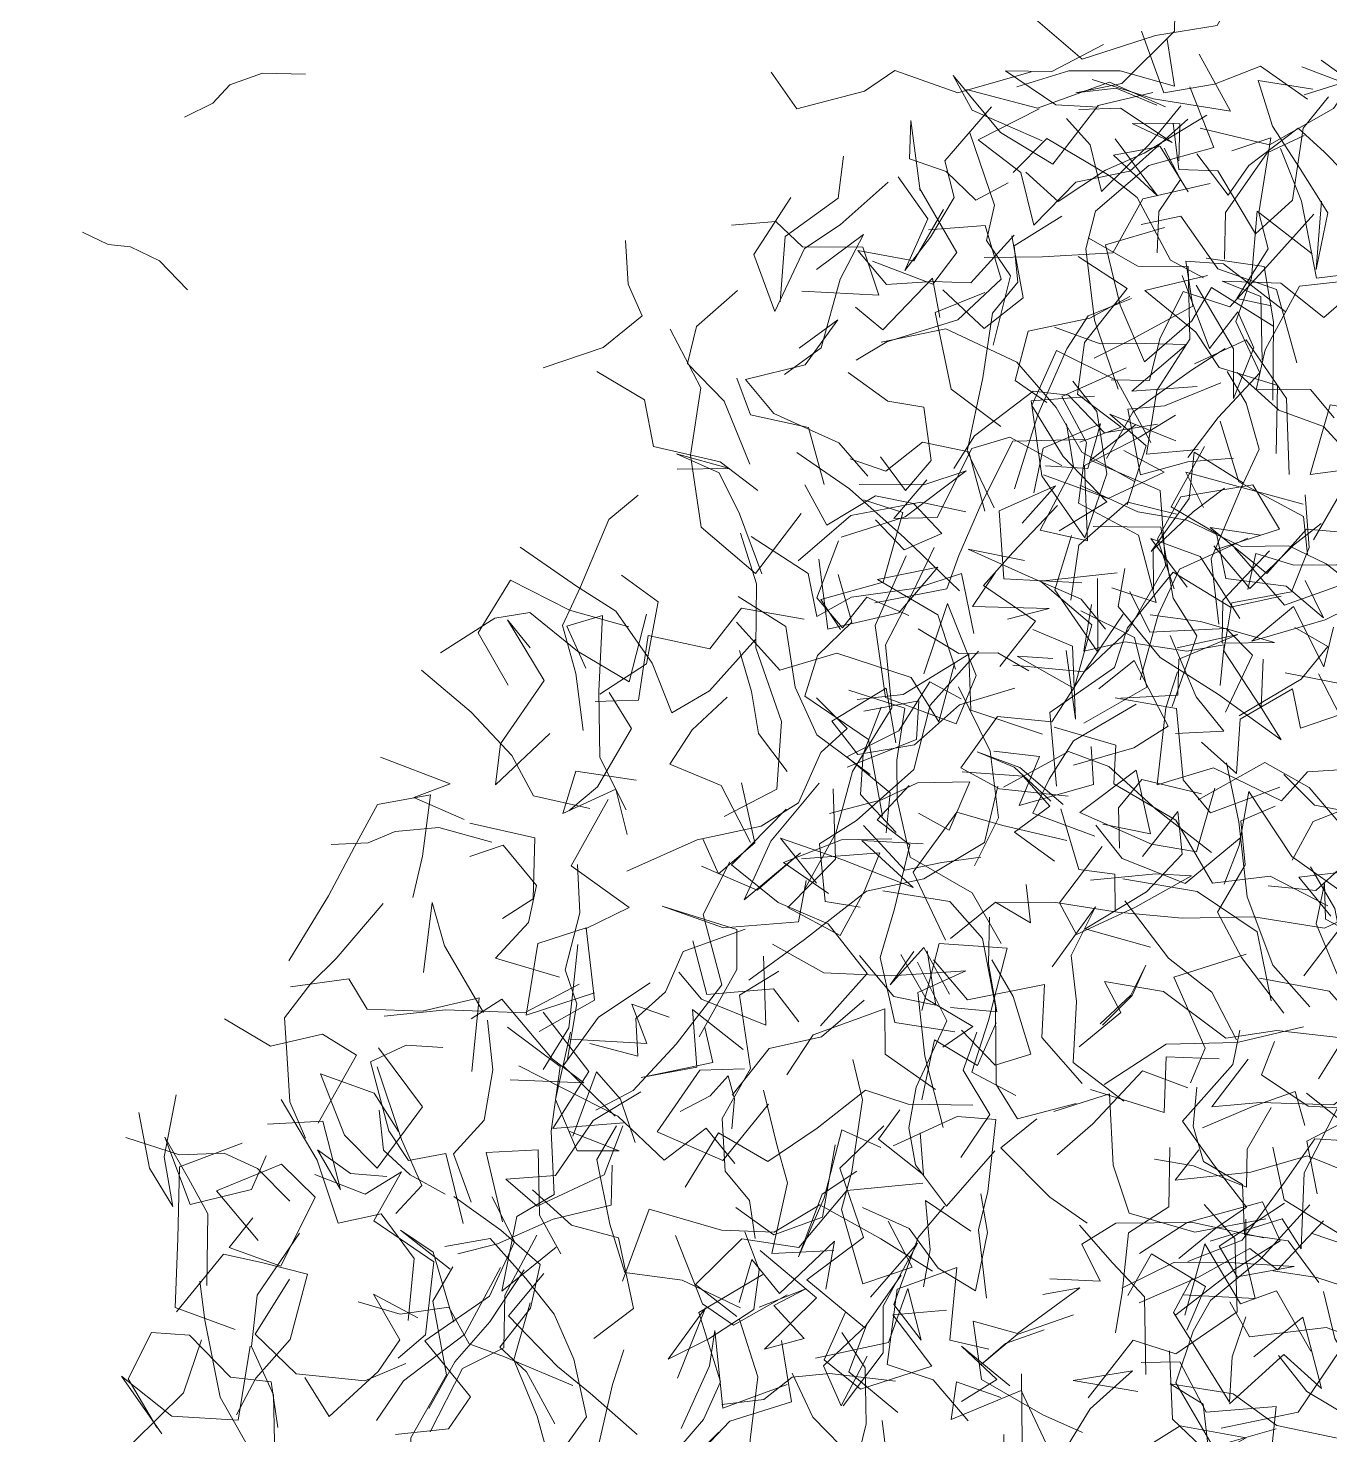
# Model space of a CAD drawing. Header units: metres. Extents: x 0 to 46.1, y -33.1 to 1.9.
# Drawn here: x 2.038 to 2.782, y -1.979 to -1.175 of the extents above; entities that cross this region are included whole.
import ezdxf

# ---------------------------------------------------------------- set-up
doc = ezdxf.new("R2010")
doc.units = ezdxf.units.M
doc.header["$LTSCALE"] = 0.02
doc.layers.add('AB_EXT_COUVRE', color=8, linetype='Continuous', lineweight=9)
doc.layers.add('BLOC_FEUILLAGE', color=7, linetype='Continuous', lineweight=13)
doc.layers.add('ARCHIBOOKS_ARBRE', color=7, linetype='Continuous')

# ---------------------------------------------------------------- blocks, each defined once
blk = doc.blocks.new('AB_ALPHA_54921720ee7c26e0')
at = {"layer": 'BLOC_FEUILLAGE', "color": 8, "lineweight": 13, "true_color": 0x414141, "transparency": 33554661}
for points in [[(-0.9036, 2.3135), (-1.0124, 2.3116), (-1.0911, 2.3656), (-1.1405, 2.3484), (-1.2403, 2.349), (-1.2621, 2.409)], [(-0.5824, 2.3578), (-0.6296, 2.3083), (-0.7183, 2.3175), (-0.8281, 2.312), (-0.8804, 2.3879)], [(-0.7426, 2.2207), (-0.7922, 2.2595), (-0.8495, 2.2676), (-0.7827, 2.2635), (-0.6906, 2.3167), (-0.6693, 2.3902)], [(-0.528, 2.2199), (-0.4693, 2.1777), (-0.3905, 2.2505), (-0.3962, 2.1688), (-0.3255, 2.2421), (-0.2606, 2.2887), (-0.3283, 2.364)], [(-0.9136, 2.2141), (-0.9989, 2.2821), (-1.0126, 2.3372), (-0.9684, 2.241), (-0.9077, 2.178), (-0.8234, 2.2419), (-0.743, 2.2396)], [(-0.7312, 2.2153), (-0.7992, 2.2702), (-0.9081, 2.2609), (-0.9994, 2.3128)], [(-0.8236, 2.2397), (-0.8816, 2.2586), (-0.9384, 2.3244), (-0.875, 2.306), (-0.7936, 2.3243)], [(-0.5321, 2.1732), (-0.585, 2.2366), (-0.6551, 2.2284), (-0.7282, 2.2355), (-0.7361, 2.3288)], [(-0.7037, 2.3074), (-0.7108, 2.2406), (-0.7804, 2.2819), (-0.851, 2.3007), (-0.9289, 2.298)], [(-0.309, 2.2928), (-0.3836, 2.2965), (-0.4139, 2.2224), (-0.4997, 2.151), (-0.6017, 2.1244), (-0.6911, 2.173)], [(-0.971, 2.2798), (-1.0556, 2.2224), (-1.0563, 2.1684), (-1.1034, 2.1221), (-1.1514, 2.086), (-1.1006, 2.1486), (-1.1258, 2.2177)], [(-0.9764, 2.1685), (-1.0274, 2.1568), (-1.0577, 2.2073), (-1.1036, 2.2383), (-1.0873, 2.2904), (-1.1006, 2.1902)], [(-0.6648, 2.2756), (-0.6428, 2.1853), (-0.7444, 2.2308), (-0.8219, 2.2801)], [(-1.3348, 2.0887), (-1.3038, 2.1769), (-1.2164, 2.2101), (-1.1936, 2.2662)], [(-0.906, 2.2594), (-1.0017, 2.239), (-0.9549, 2.178), (-0.9567, 2.1006), (-0.8827, 2.1445), (-0.8041, 2.1399), (-0.7047, 2.1901)], [(-1.0108, 2.2516), (-1.0032, 2.1426), (-1.0275, 2.097), (-1.0074, 2.0392), (-1.0571, 1.9501)], [(-0.6901, 2.2339), (-0.6792, 2.1411), (-0.7759, 2.1405), (-0.8663, 2.0972), (-0.8935, 2.0488), (-0.9078, 1.947), (-0.9005, 1.8432)], [(-0.8721, 2.2358), (-0.8488, 2.1906), (-0.8506, 2.1219), (-0.7673, 2.1691), (-0.7097, 2.2109)], [(-0.8517, 2.2439), (-0.7934, 2.2301), (-0.7348, 2.1637), (-0.7834, 2.2045), (-0.7173, 2.1864), (-0.7324, 2.1358)], [(-1.3008, 2.0955), (-1.1964, 2.0612), (-1.2005, 2.1336), (-1.2839, 2.1563), (-1.311, 2.2013), (-1.3735, 2.2123)], [(-1.1416, 2.2139), (-1.2238, 2.1727), (-1.2818, 2.1531), (-1.3456, 2.0774), (-1.3535, 2.1636), (-1.2815, 2.2289)], [(-0.9655, 2.1812), (-0.9063, 2.2156), (-0.8343, 2.1413), (-0.8037, 2.1009), (-0.7808, 2.0018), (-0.7417, 1.9651)], [(-0.5504, 2.0273), (-0.5834, 1.935), (-0.5461, 2.0089), (-0.568, 2.0799), (-0.5905, 2.1492), (-0.5935, 2.2175), (-0.5214, 2.1851)], [(-0.3138, 1.9651), (-0.274, 2.0006), (-0.3641, 2.0123), (-0.4095, 2.0982), (-0.4622, 2.1775), (-0.4989, 2.2221)], [(-1.1922, 2.1106), (-1.1176, 2.0567), (-1.0727, 2.0913), (-1.1006, 2.1942)], [(-0.677, 2.1883), (-0.7775, 2.1594), (-0.8373, 2.1503), (-0.9142, 2.1245), (-0.9479, 2.1768)], [(-0.8124, 2.1896), (-0.7749, 2.0954), (-0.8207, 2.168), (-0.7528, 2.1625), (-0.7311, 2.0896)], [(-0.7264, 2.1901), (-0.7358, 2.1238), (-0.6826, 2.1076), (-0.6538, 2.0066), (-0.5901, 2.0397), (-0.5491, 2.1351), (-0.5025, 2.1689)], [(-0.2327, 1.9118), (-0.1748, 1.9755), (-0.1985, 2.079), (-0.291, 2.1405), (-0.3606, 2.1549), (-0.4496, 2.1843), (-0.5354, 2.1806)], [(-0.9873, 2.0941), (-1.0647, 2.0445), (-1.1169, 2.0601), (-1.1816, 2.0734), (-1.2085, 2.1307), (-1.135, 2.0959), (-1.0751, 2.1558)], [(-0.748, 2.1588), (-0.7372, 2.1097), (-0.7789, 2.0734), (-0.7964, 2.017)], [(-1.2729, 2.1196), (-1.1948, 2.1509), (-1.2439, 2.0978), (-1.2951, 2.01), (-1.3558, 1.9868)], [(-1.1036, 2.1334), (-1.0237, 2.1181), (-1.0216, 2.038), (-1.0964, 1.9981), (-1.2024, 1.994), (-1.2515, 1.9799)], [(-0.5157, 1.9681), (-0.4743, 1.9987), (-0.5284, 2.0939), (-0.5557, 2.1369), (-0.6376, 2.1037), (-0.6774, 2.0702), (-0.7051, 2.1389)], [(-0.6555, 2.13), (-0.5972, 2.1336), (-0.6415, 2.0343), (-0.642, 1.9816), (-0.7036, 1.9244), (-0.6585, 1.9016)], [(-1.4366, 1.8756), (-1.4487, 1.972), (-1.4857, 2.0377), (-1.4595, 2.0854), (-1.3898, 2.1199)], [(-0.5504, 2.1245), (-0.6078, 2.1143), (-0.6874, 2.0472), (-0.7058, 1.9831)], [(-0.5876, 2.1151), (-0.5781, 2.0346), (-0.5859, 1.9228), (-0.4845, 1.9086), (-0.4053, 1.9554)], [(-1.3843, 1.7887), (-1.4692, 1.7226), (-1.5271, 1.8068), (-1.5154, 1.9102), (-1.4761, 1.9992), (-1.4967, 2.0915)], [(-0.9146, 2.1027), (-0.9912, 2.0793), (-0.9995, 2.0279), (-1.0458, 1.9946), (-1.0832, 1.9086), (-1.132, 1.8135), (-1.1155, 1.7252)], [(-0.9907, 2.0941), (-0.9982, 2.0045), (-1.0635, 1.9762), (-1.1059, 2.0451)], [(-0.6977, 2.0932), (-0.7964, 2.0968), (-0.8576, 2.0333), (-0.956, 2.0537), (-1.0369, 2.0745)], [(-1.4355, 1.8365), (-1.4769, 1.8898), (-1.5634, 1.9356), (-1.5584, 2.0033), (-1.6137, 2.0603)], [(-1.1204, 2.0078), (-1.1158, 2.0649), (-1.2036, 2.0122), (-1.2327, 2.0532)], [(-0.886, 2.063), (-0.828, 2.0058), (-0.7588, 1.9863), (-0.7834, 1.8856), (-0.848, 1.827), (-0.8857, 1.7427), (-0.8125, 1.7302)], [(-0.6443, 1.8133), (-0.6455, 1.9219), (-0.7186, 1.9725), (-0.7504, 2.0589), (-0.8082, 2.062)], [(-1.326, 2.0177), (-1.2621, 2.0425), (-1.3237, 1.9926), (-1.4112, 1.9943), (-1.3849, 1.9368), (-1.3063, 1.8722), (-1.2785, 1.8158)], [(-0.907, 2.0411), (-0.8512, 1.9785), (-0.9298, 1.9201), (-0.9588, 1.8512), (-0.9106, 1.7894), (-0.9732, 1.7842)], [(-0.6627, 1.872), (-0.7341, 1.949), (-0.7739, 1.9101), (-0.8542, 1.8711), (-0.867, 1.9581), (-0.8646, 2.047), (-0.777, 2.0493)], [(-0.8298, 1.7228), (-0.7734, 1.7671), (-0.6994, 1.8131), (-0.7131, 1.8931), (-0.6754, 1.9474), (-0.6429, 2.0372), (-0.583, 1.9581)], [(-1.0488, 2.0258), (-1.1249, 2.0166), (-1.1313, 1.9047), (-1.0763, 1.835)], [(-0.566, 2.0125), (-0.6448, 1.9611), (-0.7161, 1.9155), (-0.7748, 1.9538), (-0.8246, 1.8969), (-0.8541, 1.8435), (-0.9072, 1.8585)], [(-1.4231, 1.9992), (-1.4176, 1.9437), (-1.3423, 1.9047), (-1.3419, 1.8202)], [(-0.9124, 1.7097), (-0.9743, 1.7695), (-0.9929, 1.8406), (-1.0304, 1.9179), (-1.1162, 1.9899), (-1.2105, 1.9954)], [(-0.9226, 1.8946), (-0.8641, 1.9068), (-0.7671, 1.9299), (-0.7598, 1.9949), (-0.709, 1.9773), (-0.6416, 1.8887)], [(-0.6913, 1.7705), (-0.6616, 1.8784), (-0.6541, 1.9584), (-0.7306, 1.9915)], [(-0.7704, 1.9763), (-0.7595, 1.8654), (-0.7072, 1.9056), (-0.6981, 1.8498), (-0.745, 1.7875), (-0.7266, 1.8559), (-0.7547, 1.958)], [(-0.4631, 1.974), (-0.5487, 1.9085), (-0.6123, 1.9181), (-0.6835, 1.8431), (-0.7106, 1.7913), (-0.6356, 1.7715), (-0.6134, 1.7239)], [(-1.2672, 1.9659), (-1.2229, 1.9115), (-1.1755, 1.8899), (-1.1853, 1.8139), (-1.2317, 1.7819), (-1.2536, 1.8377)], [(-1.0808, 1.7438), (-1.021, 1.8374), (-0.9567, 1.9175), (-0.915, 1.9556), (-0.8489, 1.9634)], [(-1.0042, 1.8509), (-1.0398, 1.8931), (-1.0033, 1.9564), (-0.9134, 1.9514), (-0.8506, 1.9665)], [(-0.9657, 1.952), (-0.9088, 1.9125), (-0.846, 1.8958), (-0.79, 1.8794), (-0.8824, 1.8353), (-0.7907, 1.8177)], [(-0.7065, 1.6959), (-0.6797, 1.7891), (-0.7534, 1.8357), (-0.7725, 1.8931), (-0.8276, 1.9695), (-0.7353, 1.9669)], [(-0.4148, 1.8896), (-0.5182, 1.9011), (-0.5903, 1.8657), (-0.6369, 1.9291), (-0.7171, 1.9539), (-0.6694, 1.9182), (-0.6912, 1.8299)], [(-1.4606, 1.7197), (-1.4695, 1.8111), (-1.4825, 1.8751), (-1.5344, 1.917), (-1.4663, 1.8773), (-1.5391, 1.8957)], [(-0.8753, 1.7574), (-0.8993, 1.8554), (-0.9717, 1.9192), (-1.026, 1.8526), (-1.0015, 1.7706), (-0.9582, 1.6917), (-1.0344, 1.6695)], [(-1.7651, 1.5697), (-1.7543, 1.6512), (-1.7548, 1.7224), (-1.716, 1.7689), (-1.6521, 1.8513), (-1.6025, 1.8741)], [(-1.1943, 1.6235), (-1.2505, 1.717), (-1.3085, 1.8047), (-1.3675, 1.8744)], [(-1.157, 1.7943), (-1.1164, 1.8319), (-1.0186, 1.8719), (-0.9717, 1.853), (-0.9359, 1.788), (-0.8596, 1.7803)], [(-0.9605, 1.8708), (-0.9384, 1.8201), (-0.9479, 1.7305), (-1.0019, 1.6502), (-1.0382, 1.7519), (-1.0253, 1.859), (-0.9359, 1.8423)], [(-0.8817, 1.8697), (-0.9813, 1.8537), (-0.9643, 1.7811), (-0.9976, 1.7002), (-0.9268, 1.6339), (-0.9272, 1.5347), (-0.9828, 1.571)], [(-0.7379, 1.8595), (-0.7924, 1.8421), (-0.8891, 1.806), (-0.9426, 1.7515)], [(-0.7862, 1.8498), (-0.7058, 1.8636), (-0.6718, 1.7679), (-0.6964, 1.6621)], [(-1.493, 1.632), (-1.5762, 1.5775), (-1.6363, 1.5614), (-1.6452, 1.6373), (-1.6759, 1.7223), (-1.7209, 1.7715), (-1.7844, 1.8462)], [(-1.2965, 1.8461), (-1.2518, 1.8158), (-1.1903, 1.8422), (-1.1299, 1.8115), (-1.1299, 1.7239)], [(-1.284, 1.7524), (-1.2555, 1.7005), (-1.1976, 1.7089), (-1.2253, 1.7609), (-1.2751, 1.7855), (-1.3532, 1.763), (-1.3687, 1.827)], [(-0.9656, 1.7862), (-1.0652, 1.8102), (-1.1332, 1.7344), (-1.1824, 1.6723), (-1.2112, 1.6307), (-1.3156, 1.6379)], [(-1.0069, 1.7585), (-1.068, 1.8168), (-1.1248, 1.8151), (-1.1982, 1.7329), (-1.258, 1.7472), (-1.1982, 1.7884)], [(-0.9849, 1.8145), (-0.9909, 1.7525), (-1.0605, 1.6772), (-0.9992, 1.6452), (-0.9756, 1.7502), (-0.8888, 1.769), (-0.8312, 1.786)], [(-0.8403, 1.7504), (-0.9215, 1.8117), (-0.8831, 1.7546), (-0.9312, 1.6803)], [(-0.7565, 1.8139), (-0.8432, 1.8029), (-0.8949, 1.8119), (-0.9015, 1.7166), (-0.8314, 1.7168), (-0.767, 1.7049)], [(-0.7437, 1.8269), (-0.7294, 1.7762), (-0.7285, 1.708), (-0.7667, 1.6621), (-0.835, 1.5746), (-0.8487, 1.4816)], [(-0.7303, 1.8223), (-0.6866, 1.7546), (-0.6314, 1.7157), (-0.5799, 1.6172), (-0.5786, 1.5107), (-0.6643, 1.4828)], [(-1.6641, 1.696), (-1.7399, 1.7407), (-1.8102, 1.8039), (-1.8739, 1.7434), (-1.8519, 1.6598)], [(-1.3375, 1.7413), (-1.2419, 1.7456), (-1.1406, 1.7865), (-1.2043, 1.783), (-1.2934, 1.8074)], [(-1.0555, 1.7309), (-1.0262, 1.7893), (-0.9377, 1.8018), (-0.9719, 1.7446), (-1.0294, 1.7641)], [(-1.7287, 1.6137), (-1.653, 1.6384), (-1.6143, 1.7196), (-1.6549, 1.7697)], [(-1.6025, 1.3986), (-1.52, 1.417), (-1.4885, 1.5086), (-1.4965, 1.6202), (-1.4718, 1.708), (-1.4753, 1.7839)], [(-1.1903, 1.5593), (-1.1851, 1.6465), (-1.2528, 1.643), (-1.3455, 1.6545), (-1.4006, 1.6406), (-1.3968, 1.703), (-1.4618, 1.7756)], [(-1.2934, 1.7843), (-1.2435, 1.7522), (-1.2964, 1.6636), (-1.389, 1.6625), (-1.3729, 1.6141)], [(-0.8899, 1.7875), (-0.965, 1.7551), (-0.8803, 1.6878), (-0.9009, 1.5818), (-0.9763, 1.506), (-1.0523, 1.4654), (-1.1482, 1.5009)], [(-1.6347, 1.7066), (-1.684, 1.6199), (-1.7436, 1.6811), (-1.7955, 1.7522), (-1.8459, 1.7573), (-1.9334, 1.7295)], [(-1.8123, 1.578), (-1.9064, 1.5269), (-1.8844, 1.5821), (-1.8007, 1.6532), (-1.8287, 1.7503), (-1.8079, 1.7033)], [(-1.4059, 1.7243), (-1.3165, 1.7673), (-1.2148, 1.7598), (-1.1565, 1.7303)], [(-0.9155, 1.7564), (-0.8681, 1.7113), (-0.9551, 1.696), (-1.0353, 1.7526)], [(-0.7717, 1.7612), (-0.7687, 1.6704), (-0.6923, 1.5986), (-0.7004, 1.5449)], [(-1.2734, 1.6079), (-1.3245, 1.6487), (-1.3693, 1.6156), (-1.3937, 1.6664), (-1.3428, 1.7373)], [(-1.0226, 1.5891), (-1.1285, 1.6237), (-1.1099, 1.7193), (-1.023, 1.7327), (-1.0827, 1.6934)], [(-0.7136, 1.5097), (-0.7017, 1.4516), (-0.7417, 1.5092), (-0.8222, 1.5417), (-0.8183, 1.6074), (-0.8711, 1.661), (-0.803, 1.732)], [(-0.5914, 1.6445), (-0.6675, 1.6542), (-0.6142, 1.7429), (-0.5448, 1.7118), (-0.5612, 1.639)], [(-1.785, 1.4593), (-1.8578, 1.4979), (-1.873, 1.5613), (-1.9132, 1.6365), (-1.966, 1.7128)], [(-1.7383, 1.6549), (-1.7491, 1.7199), (-1.6959, 1.7212), (-1.7291, 1.6182), (-1.7524, 1.5263), (-1.7353, 1.4443)], [(-1.2286, 1.5167), (-1.2331, 1.5982), (-1.3032, 1.6693), (-1.2153, 1.6641), (-1.2862, 1.6155), (-1.3904, 1.619), (-1.3767, 1.719)], [(-0.6245, 1.454), (-0.6784, 1.5248), (-0.7234, 1.5636), (-0.7888, 1.5805), (-0.8544, 1.6368), (-0.9189, 1.6664), (-0.9891, 1.7245)], [(-0.7628, 1.6668), (-0.819, 1.7278), (-0.8431, 1.6658), (-0.9155, 1.6067)], [(-1.5189, 1.2683), (-1.4548, 1.3344), (-1.4087, 1.4135), (-1.3312, 1.4867), (-1.3166, 1.576), (-1.2587, 1.6394), (-1.2132, 1.6926)], [(-1.5019, 1.6974), (-1.4472, 1.6382), (-1.4566, 1.5512), (-1.4446, 1.4771), (-1.3853, 1.4029)], [(-1.3556, 1.6905), (-1.3543, 1.6198), (-1.4139, 1.5867), (-1.4469, 1.535), (-1.3747, 1.4518), (-1.3838, 1.3405)], [(-1.2744, 1.5221), (-1.2155, 1.6104), (-1.2028, 1.5003), (-1.2482, 1.4408), (-1.3357, 1.5033), (-1.3237, 1.6068), (-1.2549, 1.6914)], [(-1.0276, 1.7049), (-1.1063, 1.6567), (-1.1593, 1.6216), (-1.1007, 1.5532), (-1.1668, 1.5039)], [(-0.8269, 1.6481), (-0.8379, 1.7034), (-0.7759, 1.6671), (-0.6882, 1.6159)], [(-1.419, 1.6415), (-1.5014, 1.6799), (-1.5602, 1.6357), (-1.6406, 1.6767), (-1.6778, 1.591), (-1.7381, 1.6054)], [(-1.0933, 1.6412), (-1.1669, 1.6775), (-1.0942, 1.6183), (-1.0295, 1.567), (-1.0071, 1.5166)], [(-1.0441, 1.5695), (-1.0125, 1.6422), (-0.929, 1.6836), (-0.8665, 1.649)], [(-0.8265, 1.5856), (-0.7299, 1.5902), (-0.7502, 1.6612), (-0.8539, 1.6712), (-0.9017, 1.6218), (-0.8973, 1.5466)], [(-1.5135, 1.6626), (-1.4717, 1.5803), (-1.3866, 1.5828), (-1.2931, 1.5218), (-1.2712, 1.4501), (-1.2283, 1.5249)], [(-0.9993, 1.5895), (-1.0262, 1.4873), (-1.0625, 1.5897), (-1.0194, 1.6583)], [(-0.9438, 1.3849), (-0.8836, 1.4735), (-0.9021, 1.5342), (-0.893, 1.637), (-0.9862, 1.6628)], [(-0.7907, 1.6672), (-0.8425, 1.6462), (-0.9118, 1.6087), (-0.9263, 1.5535)], [(-1.1383, 1.6349), (-1.1823, 1.5968), (-1.0772, 1.5657), (-1.1386, 1.5666)], [(-1.7152, 1.6125), (-1.6981, 1.5544), (-1.7661, 1.4867), (-1.8147, 1.4642)], [(-1.4991, 1.4375), (-1.5244, 1.5008), (-1.5186, 1.5611), (-1.5197, 1.6224)], [(-0.8176, 1.4815), (-0.8494, 1.5819), (-0.9107, 1.625), (-0.8786, 1.5443)], [(-0.8006, 1.4165), (-0.8213, 1.3501), (-0.8518, 1.443), (-0.8231, 1.506), (-0.7367, 1.4991), (-0.6955, 1.5539), (-0.6816, 1.6281)], [(-0.7578, 1.5888), (-0.8248, 1.6179), (-0.7637, 1.5337), (-0.6927, 1.5804), (-0.634, 1.5592)], [(-1.9623, 1.4907), (-2.0237, 1.5396), (-1.9685, 1.5452), (-2.0549, 1.6078)], [(-1.0904, 1.4952), (-1.1389, 1.512), (-1.0721, 1.4462), (-1.0244, 1.5277), (-1.0791, 1.607), (-0.9699, 1.5897)], [(-0.8231, 1.3569), (-0.8057, 1.2986), (-0.8755, 1.3843), (-0.9421, 1.4569), (-0.9812, 1.5429), (-0.9581, 1.5929)], [(-0.777, 1.5895), (-0.8826, 1.5718), (-0.9288, 1.5168), (-0.9779, 1.4338)], [(-0.6705, 1.5827), (-0.7165, 1.5629), (-0.7929, 1.519), (-0.8265, 1.5913)], [(-1.2652, 1.5863), (-1.2184, 1.5373), (-1.1641, 1.5236), (-1.128, 1.4873)], [(-1.1325, 1.3179), (-1.1145, 1.4218), (-1.0088, 1.4601), (-0.9759, 1.5103), (-0.8924, 1.5701), (-0.8262, 1.5004), (-0.7522, 1.4972)], [(-0.799, 1.5809), (-0.7513, 1.4835), (-0.6452, 1.4918), (-0.6133, 1.4341), (-0.5921, 1.3821), (-0.5667, 1.3221)], [(-0.6365, 1.5737), (-0.6637, 1.5196), (-0.7232, 1.5353), (-0.7718, 1.5652), (-0.796, 1.5184)], [(-1.5542, 1.5625), (-1.6148, 1.5303), (-1.6584, 1.4911), (-1.5952, 1.4425), (-1.5757, 1.3533)], [(-1.0717, 1.3947), (-0.9714, 1.4211), (-0.9702, 1.4943), (-1.0343, 1.5508)], [(-1.0173, 1.5556), (-1.045, 1.4939), (-0.9847, 1.4918), (-0.9029, 1.4558), (-0.849, 1.4509), (-0.8694, 1.3964)], [(-0.9594, 1.5593), (-0.9471, 1.496), (-0.84, 1.4728), (-0.8138, 1.426), (-0.8723, 1.3573)], [(-0.7516, 1.5638), (-0.8344, 1.513), (-0.8513, 1.4539), (-0.7788, 1.4354), (-0.8732, 1.4919), (-0.9401, 1.5198)], [(-2.0621, 1.402), (-2.0335, 1.4556), (-1.9996, 1.5375), (-2.0762, 1.5437), (-2.1237, 1.4935), (-2.1777, 1.4356), (-2.2565, 1.3606)], [(-1.4314, 1.5285), (-1.4004, 1.4749), (-1.4456, 1.4513), (-1.4951, 1.3902), (-1.5553, 1.3717), (-1.6486, 1.3766), (-1.7572, 1.3596)], [(-1.4482, 1.2235), (-1.4948, 1.2442), (-1.4813, 1.3258), (-1.4214, 1.3442), (-1.3234, 1.3938), (-1.2768, 1.4765), (-1.1902, 1.5332)], [(-1.3757, 1.5111), (-1.3105, 1.5011), (-1.2048, 1.5322), (-1.2226, 1.4544), (-1.1327, 1.3949)], [(-1.1202, 1.2997), (-1.2123, 1.3353), (-1.2578, 1.3785), (-1.1884, 1.4359), (-1.1153, 1.4081), (-1.0486, 1.4687), (-0.977, 1.5305)], [(-1.1076, 1.5427), (-1.059, 1.5053), (-1.0815, 1.4031), (-1.069, 1.5017)], [(-1.7103, 1.4816), (-1.7903, 1.516), (-1.824, 1.4626), (-1.7419, 1.4764), (-1.7431, 1.4098)], [(-1.1537, 1.4686), (-1.2366, 1.466), (-1.3136, 1.4272), (-1.3951, 1.4348), (-1.4187, 1.4908), (-1.3313, 1.5162), (-1.3383, 1.4369)], [(-1.2319, 1.4734), (-1.269, 1.5087), (-1.3299, 1.4526), (-1.4113, 1.4359), (-1.3649, 1.3701), (-1.3849, 1.3164)], [(-1.3838, 1.5273), (-1.3132, 1.4815), (-1.3435, 1.4129), (-1.3577, 1.358), (-1.361, 1.2737), (-1.2886, 1.2018), (-1.2674, 1.1212)], [(-1.4147, 1.4215), (-1.3085, 1.4341), (-1.2909, 1.4864), (-1.3708, 1.4925)], [(-1.3457, 1.4916), (-1.3878, 1.4335), (-1.4061, 1.3789), (-1.371, 1.3131)], [(-1.2752, 1.2379), (-1.2245, 1.2954), (-1.2113, 1.3906), (-1.231, 1.4911)], [(-1.9559, 1.4835), (-1.8719, 1.4392), (-1.8967, 1.3559), (-1.9463, 1.34)], [(-0.9199, 1.4837), (-0.907, 1.3893), (-0.8814, 1.3318), (-0.9491, 1.3467)], [(-0.6915, 1.4349), (-0.7195, 1.3836), (-0.7393, 1.4781), (-0.8097, 1.4457), (-0.7006, 1.4483), (-0.6306, 1.462)], [(-1.7565, 1.4651), (-1.8318, 1.3871), (-1.7671, 1.3085), (-1.8354, 1.2949)], [(-1.1013, 1.3405), (-1.0117, 1.3421), (-0.9565, 1.3592), (-0.979, 1.4624), (-1.0383, 1.4363)], [(-1.0115, 1.4154), (-0.9316, 1.3988), (-0.9168, 1.4478), (-0.8265, 1.4601), (-0.9149, 1.4639)], [(-0.745, 1.4489), (-0.7066, 1.4104), (-0.7556, 1.3751), (-0.8548, 1.3472)], [(-1.9683, 1.4378), (-1.918, 1.4408), (-1.8869, 1.3729), (-1.9118, 1.3247), (-1.9705, 1.2877), (-1.8894, 1.238)], [(-1.64, 1.376), (-1.6316, 1.3218), (-1.5698, 1.3512), (-1.5663, 1.4389)], [(-0.9234, 1.4307), (-0.953, 1.3855), (-0.9932, 1.2822), (-0.9093, 1.285), (-0.8275, 1.2144), (-0.7808, 1.2448), (-0.7146, 1.2314)], [(-1.4591, 1.4096), (-1.5471, 1.3477), (-1.6058, 1.2765), (-1.5106, 1.3206), (-1.5844, 1.285), (-1.6521, 1.3385)], [(-1.0191, 1.418), (-0.9385, 1.3808), (-0.9558, 1.2796), (-0.93, 1.2239), (-0.8248, 1.2338)], [(-2.2994, 1.1094), (-2.3073, 1.1654), (-2.2935, 1.2341), (-2.2836, 1.2835), (-2.2347, 1.3211), (-2.1905, 1.3463), (-2.1053, 1.4046)], [(-2.0753, 1.2945), (-2.0375, 1.388), (-2.0363, 1.3236), (-2.0073, 1.2171)], [(-1.4417, 1.3969), (-1.4648, 1.2989), (-1.5483, 1.2494), (-1.4864, 1.1917), (-1.4363, 1.2445), (-1.401, 1.2911), (-1.5114, 1.3119)], [(-1.2063, 1.3892), (-1.1453, 1.3653), (-1.1915, 1.3049), (-1.0809, 1.3062), (-1.0702, 1.3598)], [(-0.9924, 1.4013), (-1.0924, 1.3742), (-1.14, 1.3302), (-1.1752, 1.2893), (-1.0985, 1.2345)], [(-1.1142, 1.4), (-1.0354, 1.3525), (-1.0528, 1.3), (-0.9805, 1.2268), (-0.9533, 1.1262), (-0.8714, 1.1144), (-0.8024, 1.0524)], [(-0.8776, 1.1022), (-0.8134, 1.0777), (-0.7231, 1.1247), (-0.6866, 1.2206), (-0.6428, 1.2892), (-0.6817, 1.3438), (-0.7754, 1.3897)], [(-1.8225, 1.3866), (-1.8371, 1.3193), (-1.8785, 1.2461), (-1.8751, 1.1946), (-1.9097, 1.1192)], [(-1.5144, 1.386), (-1.6103, 1.3292), (-1.5596, 1.2603), (-1.4987, 1.2123), (-1.4631, 1.1291), (-1.5471, 1.074)], [(-1.3329, 1.3315), (-1.2971, 1.2966), (-1.2509, 1.3557), (-1.3233, 1.3739), (-1.3793, 1.3638), (-1.4563, 1.364)], [(-1.336, 1.3731), (-1.3928, 1.3379), (-1.3566, 1.2912), (-1.4017, 1.2082), (-1.4396, 1.1466), (-1.4431, 1.0512), (-1.3638, 1.0162)], [(-1.1631, 1.2148), (-1.2076, 1.2696), (-1.1491, 1.2928), (-1.175, 1.3438), (-1.2575, 1.3726)], [(-0.8024, 1.0371), (-0.8322, 1.1024), (-0.7586, 1.0918), (-0.6934, 1.171), (-0.7079, 1.2766), (-0.7297, 1.3761)], [(-1.3381, 1.2875), (-1.4216, 1.315), (-1.368, 1.231), (-1.455, 1.295), (-1.5328, 1.3479), (-1.5, 1.2727)], [(-1.206, 1.3361), (-1.1035, 1.3611), (-1.053, 1.3255), (-1.0046, 1.2501), (-0.9434, 1.1689)], [(-0.6745, 1.2509), (-0.7145, 1.3118), (-0.7747, 1.3075), (-0.771, 1.3648), (-0.8546, 1.3425), (-0.8795, 1.2688), (-0.9163, 1.3248)], [(-1.6113, 1.3342), (-1.6679, 1.2712), (-1.668, 1.1672), (-1.7532, 1.1021), (-1.8295, 1.054), (-1.8884, 1.041)], [(-1.6288, 1.1637), (-1.5372, 1.1994), (-1.4339, 1.2431), (-1.3502, 1.2392), (-1.2528, 1.2668), (-1.2137, 1.3396)], [(-1.4138, 1.3348), (-1.373, 1.2581), (-1.3194, 1.2548), (-1.2635, 1.2479)], [(-2.0451, 1.1401), (-2.0076, 1.2388), (-2.0913, 1.2416), (-2.1667, 1.2647), (-2.1803, 1.3135), (-2.264, 1.3238)], [(-1.3796, 1.3061), (-1.4493, 1.323), (-1.5376, 1.3134), (-1.4872, 1.2542)], [(-1.1387, 1.239), (-1.2212, 1.2831), (-1.2798, 1.3187), (-1.3623, 1.252), (-1.3428, 1.1463)], [(-0.9148, 1.2567), (-0.9638, 1.1755), (-1.0229, 1.2025), (-1.1101, 1.273), (-1.017, 1.3105), (-1.0205, 1.217), (-1.083, 1.2483)], [(-0.8349, 1.1286), (-0.7916, 1.1743), (-0.7165, 1.1828), (-0.6367, 1.221), (-0.6044, 1.1762), (-0.6465, 1.2252), (-0.6303, 1.3108)], [(-2.2763, 1.1256), (-2.1981, 1.2054), (-2.2374, 1.247), (-2.3135, 1.2497), (-2.3668, 1.3043)], [(-1.9375, 1.1703), (-1.8495, 1.1934), (-1.8343, 1.2963), (-1.9065, 1.2925), (-1.9493, 1.1978), (-1.8468, 1.2034)], [(-1.513, 1.2803), (-1.5387, 1.2259), (-1.6448, 1.2454), (-1.7213, 1.2979), (-1.627, 1.2381), (-1.6415, 1.1827), (-1.7187, 1.1038)], [(-0.9355, 1.2535), (-1.0125, 1.2957), (-1.0552, 1.2649), (-1.0686, 1.2088)], [(-0.8895, 1.2873), (-0.8942, 1.201), (-0.9105, 1.0947), (-0.9002, 0.9905), (-0.8647, 0.9195)], [(-1.9461, 1.1163), (-1.8949, 1.1643), (-1.8731, 1.2206), (-1.8518, 1.2762)], [(-1.0977, 1.1246), (-1.0846, 1.1749), (-1.1326, 1.1943), (-1.1351, 1.285)], [(-0.6627, 1.1089), (-0.7408, 1.1305), (-0.7844, 1.2223), (-0.8363, 1.2732), (-0.942, 1.2466)], [(-2.1454, 1.249), (-2.0579, 1.2348), (-1.9505, 1.2015), (-1.8648, 1.2208)], [(-1.0928, 1.2493), (-1.0687, 1.1937), (-0.9912, 1.1361), (-0.8966, 1.1789)], [(-0.8147, 1.2498), (-0.7835, 1.1962), (-0.7095, 1.1606), (-0.7064, 1.1006), (-0.6764, 1.0446), (-0.6304, 0.9556)], [(-2.0265, 1.2128), (-1.977, 1.2291), (-1.9296, 1.128), (-1.8945, 1.083), (-1.9953, 1.1145)], [(-1.6153, 1.2355), (-1.709, 1.2276), (-1.7485, 1.1783), (-1.7992, 1.1525), (-1.8102, 1.1), (-1.8718, 1.135)], [(-1.5754, 1.0877), (-1.5982, 1.1426), (-1.6922, 1.1594), (-1.6919, 1.2388)], [(-1.411, 1.2375), (-1.3224, 1.1982), (-1.291, 1.135), (-1.2983, 1.0364), (-1.3264, 0.9283), (-1.3097, 0.8731), (-1.2228, 0.8722)], [(-1.04, 1.1889), (-0.9745, 1.2379), (-0.9843, 1.1776), (-1.0474, 1.1385), (-1.146, 1.1101), (-1.0627, 1.061)], [(-0.7635, 1.0486), (-0.8341, 1.1335), (-0.8691, 1.2393), (-0.9027, 1.1685), (-0.9378, 1.1205)], [(-2.1685, 1.0842), (-2.1879, 1.1463), (-2.2549, 1.1928), (-2.2445, 1.0992), (-2.2116, 1.0417), (-2.1265, 1.1094), (-2.1652, 1.2075)], [(-1.1207, 1.1753), (-1.0278, 1.1601), (-0.9793, 1.1442), (-1.0696, 1.1214), (-1.1601, 1.1059), (-1.1718, 1.1555), (-1.0921, 1.2175)], [(-0.903, 0.9203), (-0.9406, 1.0127), (-0.957, 1.0841), (-0.9012, 1.1395), (-0.8913, 1.2018), (-0.8381, 1.2095)], [(-2.113, 0.9336), (-2.1115, 1.0364), (-2.1654, 1.0405), (-2.1814, 1.0888), (-2.1813, 1.1911), (-2.126, 1.2008), (-2.076, 1.1838)], [(-2.0941, 0.9601), (-2.1008, 1.0334), (-2.0461, 1.0683), (-2.0157, 1.1346), (-2.0045, 1.2054)], [(-1.9936, 0.8663), (-2.0851, 0.826), (-2.0365, 0.9233), (-1.9769, 0.9396), (-1.9575, 1.0281), (-1.9215, 1.1144), (-1.9795, 1.1879)], [(-1.8548, 1.0131), (-1.9542, 1.0315), (-1.8836, 1.0966), (-1.9246, 1.1954)], [(-1.7662, 1.1967), (-1.8504, 1.1682), (-1.9171, 1.1143), (-1.8637, 1.0254)], [(-1.7226, 1.2006), (-1.7012, 1.1549), (-1.6221, 1.0951), (-1.5998, 1.1912)], [(-1.583, 1.2047), (-1.5226, 1.1461), (-1.4309, 1.1172), (-1.3261, 1.0964), (-1.4004, 1.0842), (-1.4144, 0.994), (-1.4151, 0.8886)], [(-1.2109, 1.1933), (-1.2193, 1.1386), (-1.2598, 1.1802), (-1.3354, 1.1467)], [(-2.3186, 1.1721), (-2.2912, 1.0746), (-2.2854, 0.9802), (-2.2228, 0.9772), (-2.1936, 0.9034), (-2.225, 0.8198)], [(-2.1741, 1.1818), (-2.1672, 1.072), (-2.1565, 1.0011), (-2.2025, 0.9721)], [(-1.8977, 1.1482), (-1.7933, 1.1141), (-1.7996, 1.1737), (-1.7525, 1.1419)], [(-1.2588, 1.1789), (-1.1766, 1.1576), (-1.0951, 1.1212), (-1.0082, 1.0889), (-0.9089, 1.0645), (-0.8154, 1.0229), (-0.7594, 1.033)], [(-2.3603, 1.0996), (-2.3928, 1.0585), (-2.4828, 1.0608), (-2.4931, 1.1629), (-2.4756, 1.097), (-2.4622, 1.0413), (-2.4899, 0.9426)], [(-1.8942, 1.1578), (-1.9399, 1.0705), (-1.9293, 0.9916), (-1.8711, 0.9762), (-1.9319, 1.0211)], [(-1.716, 0.8049), (-1.7094, 0.8594), (-1.7324, 0.9086), (-1.7171, 0.9827), (-1.6593, 1.0411), (-1.6472, 1.1466), (-1.5841, 1.1651)], [(-1.467, 1.1567), (-1.4349, 1.0875), (-1.3802, 1.0601), (-1.3721, 1.1382)], [(-1.3607, 1.0512), (-1.2986, 1.0282), (-1.2922, 1.0977), (-1.2735, 1.1615)], [(-1.0754, 1.1652), (-0.9777, 1.1206), (-0.9095, 1.0425), (-0.9156, 0.9422)], [(-2.4671, 0.8715), (-2.5417, 0.9242), (-2.5124, 1.018), (-2.4839, 1.1167), (-2.3887, 1.1262)], [(-2.3463, 1.1431), (-2.2692, 1.1266), (-2.2701, 1.0259), (-2.2869, 1.0889), (-2.2504, 1.044), (-2.2012, 1.0268)], [(-1.9779, 1.1305), (-1.9259, 1.0834), (-1.8602, 1.0244), (-1.8126, 0.9464), (-1.7426, 0.975), (-1.7163, 0.9158)], [(-1.6625, 1.0701), (-1.7178, 1.1439), (-1.7331, 1.0629), (-1.8134, 1.0693), (-1.7093, 1.0636), (-1.7072, 1.1145)], [(-1.3898, 1.1261), (-1.371, 1.0342), (-1.4375, 0.954), (-1.463, 0.9006), (-1.4672, 0.8469), (-1.4398, 0.7785), (-1.3528, 0.8372)], [(-1.3571, 1.0702), (-1.3755, 1.144), (-1.4356, 1.1052), (-1.3908, 1.1425)], [(-1.386, 0.9997), (-1.3371, 1.0172), (-1.3913, 1.0726), (-1.4097, 1.143)], [(-1.3034, 0.906), (-1.3552, 0.9542), (-1.3133, 1.0194), (-1.2608, 1.1122), (-1.3529, 1.1438), (-1.4013, 1.0579)], [(-1.1561, 0.8582), (-1.2117, 0.9301), (-1.185, 1.013), (-1.1751, 1.0788), (-1.1235, 1.1367), (-1.2056, 1.0698)], [(-0.9781, 0.9009), (-0.9945, 0.976), (-1.042, 1.0389), (-1.0807, 1.134)], [(-2.1872, 1.121), (-2.1963, 1.0641), (-2.1682, 1.0201), (-2.1274, 0.9807)], [(-1.2073, 0.898), (-1.2457, 0.9763), (-1.2228, 1.0484), (-1.3346, 1.0559), (-1.3667, 1.1233)], [(-0.7326, 0.9338), (-0.8009, 0.9476), (-0.7941, 1.046), (-0.8121, 1.1127)], [(-1.9295, 1.0132), (-1.8731, 1.0936), (-1.8502, 1.0469), (-1.846, 0.9817)], [(-1.6945, 1.0109), (-1.626, 1.062), (-1.5497, 1.0586), (-1.4773, 1.0935)], [(-1.2859, 1.1021), (-1.2703, 1.0435), (-1.2673, 0.9572), (-1.3205, 0.9555), (-1.3542, 1.0163)], [(-0.8793, 0.8167), (-0.8234, 0.8692), (-0.7222, 0.8683), (-0.6236, 0.8939), (-0.5967, 0.9489), (-0.5452, 1.0111), (-0.5249, 1.0943)], [(-2.4013, 1.0188), (-2.4449, 0.9869), (-2.3806, 0.942), (-2.3079, 1.0246), (-2.3421, 1.0825), (-2.4418, 1.0697), (-2.4023, 0.9859)], [(-1.4121, 0.9437), (-1.4681, 1.0112), (-1.4519, 1.0741), (-1.5603, 1.0644), (-1.6117, 1.0191)], [(-0.801, 0.9043), (-0.7641, 0.9919), (-0.8107, 1.0346), (-0.7989, 1.0841), (-0.8254, 1.0316), (-0.815, 0.9543), (-0.7651, 0.9596)], [(-2.2996, 1.056), (-2.2377, 1.01), (-2.1793, 1.0274), (-2.2354, 0.9702), (-2.1679, 0.8914), (-2.2065, 0.7937), (-2.2529, 0.7717)], [(-1.857, 1.0092), (-1.9009, 0.9484), (-2.0048, 0.9298), (-2.038, 0.979), (-1.968, 0.9656), (-1.8956, 1.0277), (-1.8195, 1.0496)], [(-1.6479, 0.9853), (-1.7316, 0.9244), (-1.8118, 0.9882), (-1.73, 1.0574), (-1.6678, 1.0427)], [(-0.8617, 0.9647), (-0.778, 1.0291), (-0.6716, 1.057), (-0.6183, 0.9811)], [(-1.1978, 0.9496), (-1.1277, 0.9818), (-1.1386, 1.0306), (-1.061, 0.995), (-0.9921, 0.9075), (-0.9191, 0.8989), (-0.8325, 0.8652)], [(-1.9896, 0.8553), (-2.0047, 0.9165), (-1.9827, 1.0075), (-2.0555, 1.0228), (-2.0582, 0.9214)], [(-1.8656, 1.0115), (-1.9053, 0.9723), (-1.911, 0.8781), (-1.9082, 0.8062), (-1.8321, 0.7745), (-1.7618, 0.7144)], [(-1.6117, 0.7589), (-1.6983, 0.778), (-1.6509, 0.8695), (-1.6513, 0.9278), (-1.6497, 1.0064)], [(-1.515, 1.0158), (-1.5162, 0.9566), (-1.5578, 0.8617), (-1.5861, 0.8127), (-1.5839, 0.7023), (-1.5096, 0.7073), (-1.5258, 0.7794)], [(-1.3035, 1.0133), (-1.3449, 0.9614), (-1.3947, 1.0127), (-1.4346, 0.9345)], [(-1.3335, 1.0075), (-1.3664, 0.9602), (-1.3461, 0.8892), (-1.4019, 0.8405)], [(-0.9332, 1.0157), (-1.0416, 1.0106), (-1.0247, 0.901), (-1.0575, 0.8589)], [(-2.5415, 0.9176), (-2.4553, 0.9796), (-2.4058, 0.9543), (-2.347, 0.921), (-2.3947, 0.8373), (-2.4566, 0.7967), (-2.4968, 0.7532)], [(-2.3425, 0.9806), (-2.4241, 0.9109), (-2.451, 0.8421), (-2.4382, 0.7669), (-2.4542, 0.7023), (-2.47, 0.6391), (-2.4091, 0.5496)], [(-2.061, 0.6229), (-2.0809, 0.7052), (-2.1082, 0.7491), (-2.0516, 0.7917), (-2.0221, 0.8483), (-2.0639, 0.9103), (-2.116, 0.9739)], [(-1.3663, 0.9083), (-1.4551, 0.9338), (-1.5089, 0.9689), (-1.5896, 0.9344), (-1.6699, 0.9065), (-1.7276, 0.9642), (-1.7936, 0.9018)], [(-0.9236, 0.9776), (-0.8323, 0.9338), (-0.8045, 0.8778), (-0.7764, 0.833), (-0.7247, 0.826), (-0.6233, 0.795)], [(-2.4909, 0.6994), (-2.5126, 0.7836), (-2.5053, 0.8956), (-2.498, 0.9512)], [(-2.0632, 0.9594), (-2.0493, 0.8894), (-2.1037, 0.8232), (-2.2094, 0.7855), (-2.1672, 0.6912), (-2.2093, 0.6552), (-2.2846, 0.6673)], [(-2.1479, 0.8751), (-2.2022, 0.9476), (-2.1653, 0.9051), (-2.1624, 0.8007)], [(-2.1319, 0.8935), (-2.0735, 0.8929), (-1.9872, 0.9062), (-1.902, 0.9042), (-1.8861, 0.959)], [(-1.9755, 0.7262), (-1.9099, 0.753), (-1.9041, 0.8564), (-1.9643, 0.8912), (-2.0052, 0.9542)], [(-1.4686, 0.929), (-1.509, 0.8964), (-1.46, 0.8303), (-1.449, 0.8897)], [(-2.3734, 0.921), (-2.4414, 0.8576), (-2.3994, 0.7879), (-2.3071, 0.7527), (-2.2442, 0.7613)], [(-2.1473, 0.9083), (-2.0815, 0.9027), (-2.047, 0.8344), (-2.0213, 0.7749), (-2.0107, 0.705), (-2.0144, 0.6207), (-2.0739, 0.572)], [(-1.5508, 0.86), (-1.6071, 0.8411), (-1.6628, 0.7632), (-1.6056, 0.8353), (-1.5561, 0.9229), (-1.5088, 0.884)], [(-1.5278, 0.7003), (-1.5979, 0.6417), (-1.6597, 0.7284), (-1.5658, 0.766), (-1.5729, 0.8704), (-1.4967, 0.9126)], [(-1.1773, 0.8885), (-1.0769, 0.921), (-0.9784, 0.8971), (-0.881, 0.8941)], [(-1.1388, 0.6204), (-1.0765, 0.6487), (-1.0261, 0.6664), (-1.0549, 0.7351), (-1.0825, 0.8089), (-0.9922, 0.8681), (-0.9701, 0.9133)], [(-2.6116, 0.7653), (-2.6332, 0.8428), (-2.5835, 0.898), (-2.5324, 0.8806), (-2.4909, 0.8075), (-2.437, 0.7857), (-2.4444, 0.7201)], [(-2.0158, 0.8902), (-2.0823, 0.8189), (-2.1033, 0.7468), (-2.1676, 0.7337), (-2.236, 0.6579)], [(-1.7309, 0.8549), (-1.6885, 0.8031), (-1.6149, 0.8092), (-1.5709, 0.9043)], [(-1.491, 0.8815), (-1.3919, 0.8987), (-1.3397, 0.8799), (-1.3774, 0.7835), (-1.4042, 0.7342), (-1.4189, 0.6368)], [(-1.268, 0.8088), (-1.2077, 0.8381), (-1.1193, 0.893), (-1.063, 0.8528)], [(-1.1978, 0.8865), (-1.105, 0.8277), (-1.0813, 0.9034), (-1.0089, 0.8812)], [(-0.6727, 0.6907), (-0.7541, 0.6922), (-0.7983, 0.7483), (-0.9037, 0.7831), (-0.9565, 0.8433), (-0.9262, 0.8848)], [(-2.5175, 0.8697), (-2.5617, 0.803), (-2.6489, 0.7532), (-2.7242, 0.7181), (-2.7862, 0.7445), (-2.8209, 0.6936)], [(-2.3886, 0.7796), (-2.3696, 0.7167), (-2.2855, 0.7604), (-2.2437, 0.7962), (-2.2632, 0.869), (-2.2109, 0.8199)], [(-2.1435, 0.8775), (-2.1839, 0.8374), (-2.1921, 0.7308), (-2.2646, 0.657), (-2.28, 0.5951), (-2.1794, 0.5621)], [(-1.9149, 0.7948), (-1.8511, 0.8846), (-1.7594, 0.8288), (-1.6874, 0.8064), (-1.6141, 0.8273), (-1.5424, 0.7579), (-1.4833, 0.6939)], [(-1.2519, 0.7033), (-1.2937, 0.753), (-1.3432, 0.8393), (-1.2829, 0.866)], [(-1.0039, 0.6429), (-1.1066, 0.6507), (-1.1905, 0.7016), (-1.1947, 0.7737), (-1.1732, 0.8733), (-1.2567, 0.8695)], [(-0.9692, 0.8702), (-1.037, 0.8175), (-0.9684, 0.8059), (-0.8678, 0.7754), (-0.7715, 0.8206)], [(-2.4526, 0.8427), (-2.4964, 0.7452), (-2.5867, 0.775), (-2.6411, 0.8491), (-2.607, 0.7545)], [(-2.3056, 0.6935), (-2.2539, 0.7382), (-2.1524, 0.7795), (-2.0781, 0.8588)], [(-2.2871, 0.8643), (-2.2338, 0.8315), (-2.1641, 0.8232), (-2.1495, 0.765), (-2.1056, 0.734), (-2.0217, 0.6693)], [(-2.0463, 0.847), (-2.1126, 0.788), (-2.1758, 0.7457), (-2.2289, 0.6906)], [(-1.0505, 0.8506), (-1.0697, 0.798), (-1.0686, 0.7451), (-1.0235, 0.6993), (-1.0389, 0.6295), (-0.9811, 0.6045), (-0.9543, 0.5356)], [(-2.0207, 0.8345), (-2.0849, 0.789), (-2.0358, 0.7011), (-2.0005, 0.6524), (-1.9511, 0.5777)], [(-1.6927, 0.715), (-1.7776, 0.6932), (-1.8128, 0.7343), (-1.8248, 0.8386)], [(-1.464, 0.819), (-1.5716, 0.8371), (-1.659, 0.7761), (-1.7346, 0.8091), (-1.8151, 0.7634), (-1.7699, 0.704)], [(-1.7278, 0.8179), (-1.7219, 0.76), (-1.7441, 0.7074), (-1.8169, 0.6832), (-1.8806, 0.6706), (-1.8102, 0.7275), (-1.8747, 0.6408)], [(-1.3881, 0.7832), (-1.393, 0.7272), (-1.4311, 0.6509), (-1.4744, 0.6962), (-1.4997, 0.7618), (-1.5562, 0.8079)], [(-1.1273, 0.6131), (-1.0446, 0.6225), (-0.9645, 0.6868), (-0.9064, 0.7355), (-0.8187, 0.7061), (-0.7984, 0.7593), (-0.83, 0.8069)], [(-1.0576, 0.7923), (-0.9819, 0.8031), (-0.9163, 0.8081), (-0.9155, 0.7575)], [(-2.138, 0.4293), (-2.1525, 0.4904), (-2.0818, 0.5558), (-2.0825, 0.6403), (-2.0938, 0.7266), (-2.0499, 0.7993)], [(-1.7134, 0.7866), (-1.653, 0.7002), (-1.7439, 0.6487), (-1.6853, 0.6486), (-1.7149, 0.7053), (-1.6645, 0.7163), (-1.7357, 0.7085)], [(-1.4156, 0.7353), (-1.4665, 0.7944), (-1.4785, 0.7243), (-1.5012, 0.6759)], [(-1.1353, 0.7667), (-1.0841, 0.7429), (-1.0189, 0.6938), (-1.0038, 0.7464), (-0.9553, 0.7947)], [(-0.7843, 0.7353), (-0.8087, 0.6405), (-0.7333, 0.6194), (-0.7926, 0.6999), (-0.8395, 0.7185), (-0.901, 0.8017)], [(-1.7618, 0.7223), (-1.7282, 0.7768), (-1.7024, 0.7199), (-1.6072, 0.7719), (-1.637, 0.7086)], [(-1.4426, 0.7796), (-1.4906, 0.7457), (-1.5491, 0.6624), (-1.5246, 0.6031), (-1.5236, 0.6793), (-1.5704, 0.6119), (-1.6768, 0.6172)], [(-1.2535, 0.5412), (-1.2295, 0.5946), (-1.1984, 0.6746), (-1.1334, 0.6957), (-1.1101, 0.777)], [(-0.8191, 0.7236), (-0.8615, 0.7724), (-0.9337, 0.6926), (-0.9662, 0.5885), (-0.9813, 0.6369), (-1.0887, 0.633)], [(-0.9238, 0.6587), (-0.9186, 0.735), (-0.8216, 0.7566), (-0.7178, 0.7824), (-0.7551, 0.7209), (-0.7679, 0.6168)], [(-1.9468, 0.5107), (-1.8542, 0.5738), (-1.8167, 0.6198), (-1.8209, 0.7236), (-1.7185, 0.7524)], [(-0.8111, 0.5146), (-0.7409, 0.5981), (-0.8346, 0.6482), (-0.9228, 0.7148), (-1.0073, 0.7133), (-1.1146, 0.7298), (-1.071, 0.763)], [(-1.6565, 0.5412), (-1.5813, 0.5997), (-1.5644, 0.6641), (-1.4935, 0.7384), (-1.5785, 0.6814)], [(-0.9675, 0.7394), (-0.9718, 0.6625), (-0.9091, 0.5967), (-0.8444, 0.5437), (-0.7949, 0.5856), (-0.7679, 0.5213), (-0.712, 0.4881)], [(-2.0955, 0.5004), (-2.0532, 0.4655), (-2.1466, 0.5023), (-2.0574, 0.5198), (-2.0145, 0.5659), (-1.9668, 0.6558), (-1.9382, 0.6996)], [(-1.8315, 0.5265), (-1.9039, 0.4675), (-1.8303, 0.4299), (-1.7974, 0.5286), (-1.7635, 0.6128), (-1.7672, 0.6989)], [(-1.8882, 0.5699), (-1.8259, 0.646), (-1.8053, 0.6927), (-1.8234, 0.5825), (-1.7258, 0.5915)], [(-1.4341, 0.5657), (-1.485, 0.5923), (-1.4485, 0.69), (-1.5385, 0.6823), (-1.5801, 0.5821), (-1.5224, 0.544), (-1.4892, 0.4743)], [(-1.3241, 0.6401), (-1.2556, 0.6184), (-1.2672, 0.6762), (-1.2124, 0.6928), (-1.106, 0.6652), (-1.0138, 0.6177)], [(-1.0836, 0.6857), (-1.0542, 0.6273), (-1.0778, 0.5252), (-1.1781, 0.4898), (-1.232, 0.5246), (-1.3152, 0.4618)], [(-1.2269, 0.4726), (-1.2004, 0.5802), (-1.2319, 0.6389), (-1.2631, 0.7034)], [(-1.4781, 0.6351), (-1.5542, 0.6485), (-1.5192, 0.5632), (-1.6262, 0.5576), (-1.6655, 0.6117), (-1.6184, 0.6699)], [(-1.1636, 0.5439), (-1.066, 0.5847), (-0.9921, 0.6076), (-1.0021, 0.6676), (-1.114, 0.6672), (-1.1911, 0.6419)], [(-1.9102, 0.4248), (-1.9086, 0.5068), (-1.8184, 0.5619), (-1.7263, 0.5659), (-1.7171, 0.654)], [(-1.6047, 0.6007), (-1.6592, 0.5422), (-1.6685, 0.6037), (-1.5945, 0.644), (-1.6357, 0.5862), (-1.5835, 0.512)], [(-0.9722, 0.6579), (-1.0782, 0.6227), (-1.0651, 0.5736), (-0.9825, 0.5668), (-1.0633, 0.5939), (-1.1472, 0.6167), (-1.2282, 0.6004)], [(-0.9377, 0.6463), (-1.0257, 0.5896), (-1.1104, 0.5506), (-1.1459, 0.515), (-1.1889, 0.4501), (-1.161, 0.3476), (-1.0675, 0.3492)], [(-1.0314, 0.6499), (-1.0465, 0.5945), (-1.0482, 0.5372), (-1.1471, 0.5692)], [(-1.747, 0.3987), (-1.7034, 0.4779), (-1.6794, 0.4198), (-1.6313, 0.5081), (-1.6118, 0.5853), (-1.631, 0.6428)], [(-1.2226, 0.5883), (-1.1747, 0.6371), (-1.1123, 0.5719), (-1.1541, 0.5184)], [(-1.1512, 0.5398), (-1.0975, 0.631), (-1.0702, 0.5351), (-1.0158, 0.5399), (-0.9905, 0.4439)], [(-1.7145, 0.6052), (-1.7022, 0.5369), (-1.6607, 0.4623), (-1.633, 0.3946)], [(-1.3359, 0.4157), (-1.384, 0.455), (-1.4555, 0.5263), (-1.4456, 0.6099), (-1.3892, 0.5766), (-1.2861, 0.6164), (-1.3397, 0.621)], [(-1.2096, 0.5737), (-1.1172, 0.5874), (-1.037, 0.6083), (-1.0067, 0.5685), (-0.925, 0.6192)], [(-0.9467, 0.6064), (-0.9011, 0.5762), (-0.8257, 0.6008), (-0.7445, 0.5746), (-0.7885, 0.5369), (-0.7607, 0.4641)], [(-1.8231, 0.5877), (-1.7637, 0.5792), (-1.7163, 0.5995), (-1.6632, 0.5909), (-1.5751, 0.5559)], [(-1.1281, 0.5879), (-1.166, 0.548), (-1.1373, 0.4542), (-1.1218, 0.4035), (-1.1012, 0.465), (-1.0678, 0.5153)], [(-1.419, 0.5072), (-1.4707, 0.5799), (-1.4346, 0.5206), (-1.4912, 0.5034)], [(-1.1427, 0.3708), (-1.0309, 0.3644), (-0.9505, 0.4338), (-0.8919, 0.5023), (-0.955, 0.5432), (-1.0131, 0.5688)], [(-1.8377, 0.5511), (-1.917, 0.504), (-1.8958, 0.4283), (-1.8486, 0.3514), (-1.8084, 0.2566)], [(-1.4355, 0.4942), (-1.4908, 0.5326), (-1.5125, 0.4827), (-1.405, 0.4965), (-1.3882, 0.4041), (-1.3469, 0.3336), (-1.2684, 0.318)], [(-1.0843, 0.5416), (-1.0702, 0.4861), (-0.9607, 0.4705), (-0.8723, 0.4099), (-0.78, 0.4132), (-0.803, 0.3484)], [(-1.6078, 0.5063), (-1.6182, 0.433), (-1.6817, 0.4067), (-1.7107, 0.3343), (-1.7273, 0.2652)], [(-1.3984, 0.5193), (-1.4228, 0.424), (-1.4262, 0.3719), (-1.4816, 0.3131), (-1.5128, 0.2718), (-1.6115, 0.2301), (-1.5428, 0.2288)], [(-0.7751, 0.4761), (-0.8079, 0.3925), (-0.8675, 0.3284), (-0.9222, 0.351), (-0.9529, 0.4523), (-0.951, 0.5212)], [(-1.4495, 0.3511), (-1.372, 0.3931), (-1.3164, 0.4458), (-1.2441, 0.4825), (-1.3296, 0.4912), (-1.2446, 0.452)], [(-1.2289, 0.4907), (-1.1754, 0.4774), (-1.1578, 0.3983), (-1.0591, 0.3803), (-1.085, 0.3118), (-1.1302, 0.2102), (-1.1339, 0.1461)], [(-1.1857, 0.4964), (-1.2067, 0.4012), (-1.1543, 0.3152), (-1.0924, 0.2964)], [(-1.0714, 0.4568), (-0.9891, 0.4935), (-0.9899, 0.3884), (-1.0291, 0.4493), (-1.1223, 0.401)], [(-1.4453, 0.4425), (-1.4642, 0.3649), (-1.4131, 0.3004), (-1.4322, 0.2516)], [(-1.179, 0.2502), (-1.172, 0.3209), (-1.1588, 0.4102), (-1.1971, 0.4507), (-1.1135, 0.4135), (-1.0653, 0.3536), (-0.9801, 0.3109)], [(-1.037, 0.4499), (-1.011, 0.3894), (-0.9593, 0.3363), (-0.8927, 0.2693), (-0.9066, 0.3259), (-0.8992, 0.3763)], [(-1.2873, 0.362), (-1.1985, 0.389), (-1.1122, 0.3481), (-1.1925, 0.3287), (-1.2905, 0.3159), (-1.3352, 0.265)]]:
    blk.add_lwpolyline(points, dxfattribs=at)

msp = doc.modelspace()

# ---------------------------------------------------------------- linework, layer by layer
at = {"layer": 'AB_EXT_COUVRE', "lineweight": 9, "true_color": 0x606060, "transparency": 33554585}
for points in [[(2.15361, -1.2071), (2.17213, -1.20054), (2.19684, -1.20099)], [(2.15361, -1.2071), (2.14382, -1.21758), (2.12765, -1.22559)], [(2.09683, -1.29973), (2.08394, -1.29852), (2.06928, -1.2914)], [(2.09683, -1.29973), (2.11336, -1.30773), (2.12929, -1.32445)], [(2.38917, -1.33917), (2.38108, -1.32106), (2.37955, -1.29615)], [(2.38917, -1.33917), (2.36687, -1.35739), (2.33256, -1.36901)], [(2.79502, -1.40866), (2.79044, -1.43652), (2.77275, -1.4673)], [(2.58055, -1.58847), (2.60168, -1.59718), (2.62273, -1.61677)], [(2.58055, -1.58847), (2.60491, -1.59735), (2.62969, -1.61856)], [(2.24802, -1.63395), (2.27297, -1.63175), (2.30333, -1.64017)], [(2.24802, -1.63395), (2.23254, -1.64051), (2.21142, -1.6414)], [(2.67695, -1.71037), (2.66844, -1.72755), (2.65083, -1.74403)], [(2.67695, -1.71037), (2.66914, -1.72771), (2.65228, -1.74468)], [(2.43822, -1.77367), (2.42794, -1.78509), (2.41078, -1.79401)], [(2.43822, -1.77367), (2.44185, -1.78682), (2.44031, -1.80393)], [(2.12098, -1.84849), (2.11605, -1.8201), (2.12277, -1.78448)], [(2.12098, -1.84849), (2.10756, -1.82647), (2.10147, -1.7946)], [(2.15026, -1.81785), (2.12467, -1.81895), (2.09403, -1.80895)], [(2.15026, -1.81785), (2.16928, -1.82661), (2.18782, -1.84534)], [(2.58262, -1.93889), (2.60344, -1.92159), (2.63559, -1.91041)], [(2.58262, -1.93889), (2.59682, -1.9268), (2.61888, -1.91882)]]:
    msp.add_lwpolyline(points, dxfattribs=at)

# ---------------------------------------------------------------- block references
at = {"layer": 'ARCHIBOOKS_ARBRE', "transparency": 33554687, "xscale": 0.4, "yscale": 0.4, "rotation": 15}
msp.add_blockref('AB_ALPHA_54921720ee7c26e0', (3.2, -2), dxfattribs=at)

doc.saveas('drawing.dxf')
